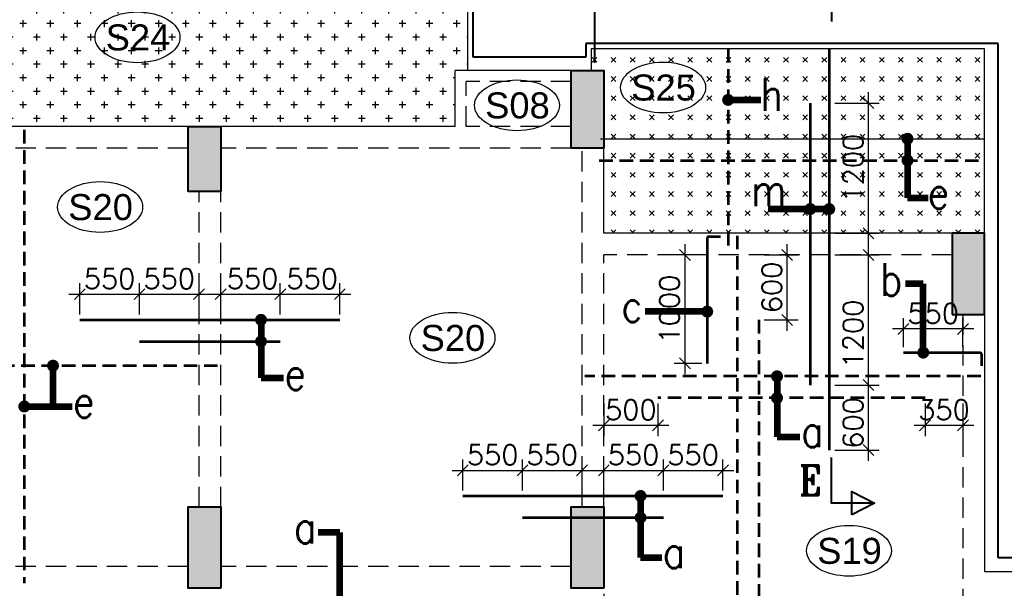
# Model space of a CAD drawing. Header units: millimetres. Extents: x 1255966 to 1543012, y 318612 to 465611.
# Drawn here: x 1261827 to 1270913, y 351983 to 357228 of the extents above; entities that cross this region are included whole.
import ezdxf

# ---------------------------------------------------------------- set-up
doc = ezdxf.new("R2010")
doc.units = ezdxf.units.MM
doc.header["$LTSCALE"] = 500
doc.header["$MEASUREMENT"] = 0
doc.header["$PDMODE"] = 34
for name, pattern in [('CONTINOUS', [0]), ('DASHED2', [0.375, 0.25, -0.125]), ('HIDDEN', [0.375, 0.25, -0.125]), ('PHANTOM2', [1.25, 0.625, -0.125, 0.125, -0.125, 0.125, -0.125]), ('Site$0$CENTER2', [1.125, 0.75, -0.125, 0.125, -0.125])]:
    doc.linetypes.add(name, pattern=pattern)
doc.layers.get('Defpoints').update_dxf_attribs({"lineweight": 0})
for name, color, linetype, lineweight in [('ARROW', 1, 'Continuous', 0), ('CALL', 1, 'Continuous', 18), ('CUT OUT', 1, 'Continuous', 13), ('HATCH', 1, 'Continuous', 5), ('ST-DIM', 1, 'PHANTOM2', 15), ('STC AROW', 211, 'Continuous', 9), ('STC REINF.BOTTOM', 7, 'Continuous', 35), ('TEXT 01', 3, 'Continuous', 15), ('TOWER AREA BEAM..', 3, 'Continuous', 20), ('TOWER COL HATCH', 253, 'Continuous', 20)]:
    doc.layers.add(name, color=color, linetype=linetype, lineweight=lineweight)
for name, color, linetype in [('GRID', 7, 'Continuous'), ('S-COLUMN-HATCH', 253, 'Continuous'), ('S-FRAMING PLAN', 4, 'Continuous'), ('S-T', 3, 'Continuous'), ('sec', 31, 'Continuous'), ('TEXT-20', 3, 'Continuous'), ('TOWER AREA COLUMN.', 6, 'Continuous')]:
    doc.layers.add(name, color=color, linetype=linetype)
doc.layers.add('PROJECTION', color=7, linetype='HIDDEN', true_color=0xff4000)
doc.styles.add('ABHI', font='arial.ttf')
doc.styles.add('ROMANCE', font='romans.shx')
doc.styles.add('RT', font='romant.shx', dxfattribs={"height": 8})
doc.styles.add('S-T', font='romans.shx')
doc.dimstyles.new('GRID DIM', dxfattribs={"dimtxt": 250, "dimasz": 100, "dimexe": 75, "dimexo": 0, "dimgap": 50, "dimtad": 1, "dimdec": 0, "dimzin": 0, "dimdsep": 46, "dimtxsty": 'ROMANCE', "dimblk": 'ARCHTICK', "dimcen": 0, "dimdle": 0.5, "dimclrd": 8, "dimclre": 8, "dimclrt": 3, "dimadec": 0, "dimazin": 0, "dimtfac": 1, "dimtdec": 0, "dimtmove": 0, "dimatfit": 3, "dimldrblk": 'DOT', "dimfxl": 200, "dimtolj": 1, "dimtzin": 0, "dimlwd": -1, "dimlwe": -1, "dimarcsym": 2})

# ---------------------------------------------------------------- blocks, each defined once
blk = doc.blocks.new('_Oblique')
at = {"color": 0, "linetype": 'ByBlock', "lineweight": -2}
blk.add_line((-0.5, -0.5), (0.5, 0.5), dxfattribs=at)
blk = doc.blocks.new('*D266')
at = {"layer": 'Defpoints', "color": 0, "linetype": 'ByBlock', "transparency": 16777216}
for p in [(1268647.7, 355058.1, 0), (1268909.5, 355058.1), (1268647.7, 354458.1, 0)]:
    blk.add_point(p, dxfattribs=at)
at = {"layer": 'ST-DIM', "color": 1, "linetype": 'CONTINOUS', "transparency": 16777216}
for p, q in [((1268909.5, 354358.1), (1268909.5, 355158.1)), ((1268697.7, 355058.1), (1269009.5, 355058.1)), ((1268697.7, 354458.1), (1269009.5, 354458.1))]:
    blk.add_line(p, q, dxfattribs=at)
at = {"layer": 'ST-DIM', "color": 1, "linetype": 'ByBlock', "transparency": 16777216, "xscale": 100, "yscale": 100, "zscale": 100}
for p, rotation in [((1268909.5, 355058.1), 90), ((1268909.5, 354458.1), 270)]:
    blk.add_blockref('_Oblique', p, dxfattribs=dict(at, rotation=rotation))
at = {"layer": 'ST-DIM', "color": 3, "linetype": 'ByBlock', "transparency": 16777216, "insert": (1268767, 354758.1), "char_height": 185, "attachment_point": 5, "rotation": 90, "style": 'ROMANCE'}
blk.add_mtext('\\A1;600', dxfattribs=at)
blk = doc.blocks.new('_Dot')
at = {"color": 0, "linetype": 'ByBlock', "lineweight": -2}
blk.add_line((-0.5, 0), (-1, 0), dxfattribs=at)
at = {"color": 0, "linetype": 'ByBlock', "const_width": 0.5}
blk.add_lwpolyline([(-0.25, 0, 1), (0.25, 0, 1)], format="xyb", close=True, dxfattribs=at)
blk = doc.blocks.new('_ArchTick')
at = {"color": 0, "linetype": 'ByBlock', "const_width": 0.15}
blk.add_lwpolyline([(-0.5, -0.5), (0.5, 0.5)], dxfattribs=at)
blk = doc.blocks.new('*D267')
at = {"layer": 'Defpoints', "color": 0, "linetype": 'ByBlock', "transparency": 16777216}
for p in [(1268171.6, 355058.1), (1267965.7, 354058.1), (1268171.6, 354058.1)]:
    blk.add_point(p, dxfattribs=at)
at = {"layer": 'ST-DIM', "color": 1, "linetype": 'CONTINOUS', "transparency": 16777216}
for p, q in [((1267965.7, 355158.1), (1267965.7, 353958.1)), ((1268121.6, 355058.1), (1267865.7, 355058.1)), ((1268121.6, 354058.1), (1267865.7, 354058.1))]:
    blk.add_line(p, q, dxfattribs=at)
at = {"layer": 'ST-DIM', "color": 1, "linetype": 'ByBlock', "transparency": 16777216, "xscale": 100, "yscale": 100, "zscale": 100}
for p, rotation in [((1267965.7, 355058.1), 90), ((1267965.7, 354058.1), 270)]:
    blk.add_blockref('_Oblique', p, dxfattribs=dict(at, rotation=rotation))
at = {"layer": 'ST-DIM', "color": 3, "linetype": 'ByBlock', "transparency": 16777216, "insert": (1267823.2, 354558.1), "char_height": 185, "attachment_point": 5, "rotation": 90, "style": 'ROMANCE'}
blk.add_mtext('\\A1;1000', dxfattribs=at)
blk = doc.blocks.new('*D268')
at = {"layer": 'Defpoints', "color": 0, "linetype": 'ByBlock', "transparency": 16777216}
for p in [(1270181.6, 353738.4), (1270531.6, 353738.4), (1270531.6, 353486.4)]:
    blk.add_point(p, dxfattribs=at)
at = {"layer": 'ST-DIM', "color": 1, "linetype": 'CONTINOUS', "transparency": 16777216}
for p, q in [((1270181.6, 353688.4), (1270181.6, 353386.4)), ((1270531.6, 353688.4), (1270531.6, 353386.4)), ((1270081.6, 353486.4), (1270631.6, 353486.4))]:
    blk.add_line(p, q, dxfattribs=at)
at = {"layer": 'ST-DIM', "color": 1, "linetype": 'ByBlock', "transparency": 16777216, "xscale": 100, "yscale": 100, "zscale": 100, "rotation": 180}
blk.add_blockref('_Oblique', (1270181.6, 353486.4), dxfattribs=at)
at = {"layer": 'ST-DIM', "color": 1, "linetype": 'ByBlock', "transparency": 16777216, "xscale": 100, "yscale": 100, "zscale": 100}
blk.add_blockref('_Oblique', (1270531.6, 353486.4), dxfattribs=at)
at = {"layer": 'ST-DIM', "color": 3, "linetype": 'ByBlock', "transparency": 16777216, "insert": (1270356.6, 353628.9), "char_height": 185, "attachment_point": 5, "style": 'ROMANCE'}
blk.add_mtext('\\A1;350', dxfattribs=at)
blk = doc.blocks.new('*D269')
at = {"layer": 'Defpoints', "color": 0, "linetype": 'ByBlock', "transparency": 16777216}
for p in [(1267216.6, 353738.4), (1267716.6, 353738.4), (1267716.6, 353486.4)]:
    blk.add_point(p, dxfattribs=at)
at = {"layer": 'ST-DIM', "color": 1, "linetype": 'CONTINOUS', "transparency": 16777216}
for p, q in [((1267216.6, 353688.4), (1267216.6, 353386.4)), ((1267716.6, 353688.4), (1267716.6, 353386.4)), ((1267116.6, 353486.4), (1267816.6, 353486.4))]:
    blk.add_line(p, q, dxfattribs=at)
at = {"layer": 'ST-DIM', "color": 1, "linetype": 'ByBlock', "transparency": 16777216, "xscale": 100, "yscale": 100, "zscale": 100, "rotation": 180}
blk.add_blockref('_Oblique', (1267216.6, 353486.4), dxfattribs=at)
at = {"layer": 'ST-DIM', "color": 1, "linetype": 'ByBlock', "transparency": 16777216, "xscale": 100, "yscale": 100, "zscale": 100}
blk.add_blockref('_Oblique', (1267716.6, 353486.4), dxfattribs=at)
at = {"layer": 'ST-DIM', "color": 3, "linetype": 'ByBlock', "transparency": 16777216, "insert": (1267466.6, 353628.9), "char_height": 185, "attachment_point": 5, "style": 'ROMANCE'}
blk.add_mtext('\\A1;500', dxfattribs=at)
blk = doc.blocks.new('*D275')
at = {"layer": 'Defpoints', "color": 0, "linetype": 'ByBlock', "transparency": 16777216}
for p in [(1267016.6, 353070.9), (1266466.6, 352834.6, 0), (1267016.6, 352834.6, 0)]:
    blk.add_point(p, dxfattribs=at)
at = {"layer": 'ST-DIM', "color": 1, "linetype": 'CONTINOUS', "transparency": 16777216}
for p, q in [((1266466.6, 352884.6), (1266466.6, 353170.9)), ((1267016.6, 352884.6), (1267016.6, 353170.9)), ((1266366.6, 353070.9), (1267116.6, 353070.9))]:
    blk.add_line(p, q, dxfattribs=at)
at = {"layer": 'ST-DIM', "color": 1, "linetype": 'ByBlock', "transparency": 16777216, "xscale": 100, "yscale": 100, "zscale": 100, "rotation": 180}
blk.add_blockref('_Oblique', (1266466.6, 353070.9), dxfattribs=at)
at = {"layer": 'ST-DIM', "color": 1, "linetype": 'ByBlock', "transparency": 16777216, "xscale": 100, "yscale": 100, "zscale": 100}
blk.add_blockref('_Oblique', (1267016.6, 353070.9), dxfattribs=at)
at = {"layer": 'ST-DIM', "color": 3, "linetype": 'ByBlock', "transparency": 16777216, "insert": (1266741.6, 353213.4), "char_height": 185, "attachment_point": 5, "style": 'ROMANCE'}
blk.add_mtext('\\A1;550', dxfattribs=at)
blk = doc.blocks.new('*D276')
at = {"layer": 'Defpoints', "color": 0, "linetype": 'ByBlock', "transparency": 16777216}
for p in [(1267766.6, 353070.9), (1267216.6, 352834.6, 0), (1267766.6, 352834.6, 0)]:
    blk.add_point(p, dxfattribs=at)
at = {"layer": 'ST-DIM', "color": 1, "linetype": 'CONTINOUS', "transparency": 16777216}
for p, q in [((1267216.6, 352884.6), (1267216.6, 353170.9)), ((1267766.6, 352884.6), (1267766.6, 353170.9)), ((1267116.6, 353070.9), (1267866.6, 353070.9))]:
    blk.add_line(p, q, dxfattribs=at)
at = {"layer": 'ST-DIM', "color": 1, "linetype": 'ByBlock', "transparency": 16777216, "xscale": 100, "yscale": 100, "zscale": 100, "rotation": 180}
blk.add_blockref('_Oblique', (1267216.6, 353070.9), dxfattribs=at)
at = {"layer": 'ST-DIM', "color": 1, "linetype": 'ByBlock', "transparency": 16777216, "xscale": 100, "yscale": 100, "zscale": 100}
blk.add_blockref('_Oblique', (1267766.6, 353070.9), dxfattribs=at)
at = {"layer": 'ST-DIM', "color": 3, "linetype": 'ByBlock', "transparency": 16777216, "insert": (1267491.6, 353213.4), "char_height": 185, "attachment_point": 5, "style": 'ROMANCE'}
blk.add_mtext('\\A1;550', dxfattribs=at)
blk = doc.blocks.new('*D277')
at = {"layer": 'Defpoints', "color": 0, "linetype": 'ByBlock', "transparency": 16777216}
for p in [(1268316.6, 353070.9), (1267766.6, 352834.6, 0), (1268316.6, 352834.6, 0)]:
    blk.add_point(p, dxfattribs=at)
at = {"layer": 'ST-DIM', "color": 1, "linetype": 'CONTINOUS', "transparency": 16777216}
for p, q in [((1267766.6, 352884.6), (1267766.6, 353170.9)), ((1268316.6, 352884.6), (1268316.6, 353170.9)), ((1267666.6, 353070.9), (1268416.6, 353070.9))]:
    blk.add_line(p, q, dxfattribs=at)
at = {"layer": 'ST-DIM', "color": 1, "linetype": 'ByBlock', "transparency": 16777216, "xscale": 100, "yscale": 100, "zscale": 100, "rotation": 180}
blk.add_blockref('_Oblique', (1267766.6, 353070.9), dxfattribs=at)
at = {"layer": 'ST-DIM', "color": 1, "linetype": 'ByBlock', "transparency": 16777216, "xscale": 100, "yscale": 100, "zscale": 100}
blk.add_blockref('_Oblique', (1268316.6, 353070.9), dxfattribs=at)
at = {"layer": 'ST-DIM', "color": 3, "linetype": 'ByBlock', "transparency": 16777216, "insert": (1268041.6, 353213.4), "char_height": 185, "attachment_point": 5, "style": 'ROMANCE'}
blk.add_mtext('\\A1;550', dxfattribs=at)
blk = doc.blocks.new('*D278')
at = {"layer": 'Defpoints', "color": 0, "linetype": 'ByBlock', "transparency": 16777216}
for p in [(1269981.6, 354374.9), (1269981.6, 354157, 0), (1270531.6, 354157, 0)]:
    blk.add_point(p, dxfattribs=at)
at = {"layer": 'ST-DIM', "color": 1, "linetype": 'CONTINOUS', "transparency": 16777216}
for p, q in [((1269981.6, 354207), (1269981.6, 354474.9)), ((1270531.6, 354207), (1270531.6, 354474.9)), ((1270631.6, 354374.9), (1269881.6, 354374.9))]:
    blk.add_line(p, q, dxfattribs=at)
at = {"layer": 'ST-DIM', "color": 1, "linetype": 'ByBlock', "transparency": 16777216, "xscale": 100, "yscale": 100, "zscale": 100, "rotation": 180}
blk.add_blockref('_Oblique', (1269981.6, 354374.9), dxfattribs=at)
at = {"layer": 'ST-DIM', "color": 1, "linetype": 'ByBlock', "transparency": 16777216, "xscale": 100, "yscale": 100, "zscale": 100}
blk.add_blockref('_Oblique', (1270531.6, 354374.9), dxfattribs=at)
at = {"layer": 'ST-DIM', "color": 3, "linetype": 'ByBlock', "transparency": 16777216, "insert": (1270256.6, 354517.4), "char_height": 185, "attachment_point": 5, "style": 'ROMANCE'}
blk.add_mtext('\\A1;550', dxfattribs=at)
blk = doc.blocks.new('*D222')
at = {"layer": 'Defpoints', "color": 0, "linetype": 'ByBlock', "transparency": 16777216}
for p in [(1266466.6, 353070.9), (1265916.6, 352834.6, 0), (1266466.6, 352834.6, 0)]:
    blk.add_point(p, dxfattribs=at)
at = {"layer": 'ST-DIM', "color": 1, "linetype": 'CONTINOUS', "transparency": 16777216}
for p, q in [((1265916.6, 352884.6), (1265916.6, 353170.9)), ((1266466.6, 352884.6), (1266466.6, 353170.9)), ((1265816.6, 353070.9), (1266566.6, 353070.9))]:
    blk.add_line(p, q, dxfattribs=at)
at = {"layer": 'ST-DIM', "color": 1, "linetype": 'ByBlock', "transparency": 16777216, "xscale": 100, "yscale": 100, "zscale": 100, "rotation": 180}
blk.add_blockref('_Oblique', (1265916.6, 353070.9), dxfattribs=at)
at = {"layer": 'ST-DIM', "color": 1, "linetype": 'ByBlock', "transparency": 16777216, "xscale": 100, "yscale": 100, "zscale": 100}
blk.add_blockref('_Oblique', (1266466.6, 353070.9), dxfattribs=at)
at = {"layer": 'ST-DIM', "color": 3, "linetype": 'ByBlock', "transparency": 16777216, "insert": (1266191.6, 353213.4), "char_height": 185, "attachment_point": 5, "style": 'ROMANCE'}
blk.add_mtext('\\A1;550', dxfattribs=at)
blk = doc.blocks.new('*D235')
at = {"layer": 'Defpoints', "color": 0, "linetype": 'ByBlock', "transparency": 16777216}
for p in [(1267216.6, 351983.1), (1265306.5, 349387.5), (1267216.6, 349081.2)]:
    blk.add_point(p, dxfattribs=at)
at = {"layer": 'ST-DIM', "color": 1, "linetype": 'CONTINOUS', "transparency": 16777216}
for p, q in [((1267216.6, 351933.1), (1267216.6, 348981.2)), ((1265306.5, 349337.5), (1265306.5, 348981.2)), ((1265431.5, 349081.2), (1267091.6, 349081.2))]:
    blk.add_line(p, q, dxfattribs=at)
at = {"layer": 'ST-DIM', "color": 1, "linetype": 'ByBlock', "transparency": 16777216}
for points in [[(1265431.5, 349102.1), (1265431.5, 349060.4), (1265306.5, 349081.2)], [(1267091.6, 349102.1), (1267091.6, 349060.4), (1267216.6, 349081.2)]]:
    blk.add_solid(points, dxfattribs=at)
blk = doc.blocks.new('*D250')
at = {"layer": 'Defpoints', "color": 0, "linetype": 'ByBlock', "transparency": 16777216}
for p in [(1263481.6, 354696.2), (1262931.6, 354459.8), (1263481.6, 354459.8)]:
    blk.add_point(p, dxfattribs=at)
at = {"layer": 'ST-DIM', "color": 1, "linetype": 'CONTINOUS', "transparency": 16777216}
for p, q in [((1262931.6, 354509.8), (1262931.6, 354796.2)), ((1263481.6, 354509.8), (1263481.6, 354796.2)), ((1262831.6, 354696.2), (1263581.6, 354696.2))]:
    blk.add_line(p, q, dxfattribs=at)
at = {"layer": 'ST-DIM', "color": 1, "linetype": 'ByBlock', "transparency": 16777216, "xscale": 100, "yscale": 100, "zscale": 100, "rotation": 180}
blk.add_blockref('_Oblique', (1262931.6, 354696.2), dxfattribs=at)
at = {"layer": 'ST-DIM', "color": 1, "linetype": 'ByBlock', "transparency": 16777216, "xscale": 100, "yscale": 100, "zscale": 100}
blk.add_blockref('_Oblique', (1263481.6, 354696.2), dxfattribs=at)
at = {"layer": 'ST-DIM', "color": 3, "linetype": 'ByBlock', "transparency": 16777216, "insert": (1263206.6, 354838.7), "char_height": 185, "attachment_point": 5, "style": 'ROMANCE'}
blk.add_mtext('\\A1;550', dxfattribs=at)
blk = doc.blocks.new('*D251')
at = {"layer": 'Defpoints', "color": 0, "linetype": 'ByBlock', "transparency": 16777216}
for p in [(1262931.6, 354696.2), (1262381.6, 354459.8), (1262931.6, 354459.8)]:
    blk.add_point(p, dxfattribs=at)
at = {"layer": 'ST-DIM', "color": 1, "linetype": 'CONTINOUS', "transparency": 16777216}
for p, q in [((1262381.6, 354509.8), (1262381.6, 354796.2)), ((1262931.6, 354509.8), (1262931.6, 354796.2)), ((1262281.6, 354696.2), (1263031.6, 354696.2))]:
    blk.add_line(p, q, dxfattribs=at)
at = {"layer": 'ST-DIM', "color": 1, "linetype": 'ByBlock', "transparency": 16777216, "xscale": 100, "yscale": 100, "zscale": 100, "rotation": 180}
blk.add_blockref('_Oblique', (1262381.6, 354696.2), dxfattribs=at)
at = {"layer": 'ST-DIM', "color": 1, "linetype": 'ByBlock', "transparency": 16777216, "xscale": 100, "yscale": 100, "zscale": 100}
blk.add_blockref('_Oblique', (1262931.6, 354696.2), dxfattribs=at)
at = {"layer": 'ST-DIM', "color": 3, "linetype": 'ByBlock', "transparency": 16777216, "insert": (1262656.6, 354838.7), "char_height": 185, "attachment_point": 5, "style": 'ROMANCE'}
blk.add_mtext('\\A1;550', dxfattribs=at)
blk = doc.blocks.new('*D252')
at = {"layer": 'Defpoints', "color": 0, "linetype": 'ByBlock', "transparency": 16777216}
for p in [(1264231.6, 354696.2), (1263681.6, 354459.8), (1264231.6, 354459.8, 0)]:
    blk.add_point(p, dxfattribs=at)
at = {"layer": 'ST-DIM', "color": 1, "linetype": 'CONTINOUS', "transparency": 16777216}
for p, q in [((1263681.6, 354509.8), (1263681.6, 354796.2)), ((1264231.6, 354509.8), (1264231.6, 354796.2)), ((1263581.6, 354696.2), (1264331.6, 354696.2))]:
    blk.add_line(p, q, dxfattribs=at)
at = {"layer": 'ST-DIM', "color": 1, "linetype": 'ByBlock', "transparency": 16777216, "xscale": 100, "yscale": 100, "zscale": 100, "rotation": 180}
blk.add_blockref('_Oblique', (1263681.6, 354696.2), dxfattribs=at)
at = {"layer": 'ST-DIM', "color": 1, "linetype": 'ByBlock', "transparency": 16777216, "xscale": 100, "yscale": 100, "zscale": 100}
blk.add_blockref('_Oblique', (1264231.6, 354696.2), dxfattribs=at)
at = {"layer": 'ST-DIM', "color": 3, "linetype": 'ByBlock', "transparency": 16777216, "insert": (1263976, 354838.7), "char_height": 185, "attachment_point": 5, "style": 'ROMANCE'}
blk.add_mtext('\\A1;550', dxfattribs=at)
blk = doc.blocks.new('*D253')
at = {"layer": 'Defpoints', "color": 0, "linetype": 'ByBlock', "transparency": 16777216}
for p in [(1264781.6, 354696.2), (1264231.6, 354459.8), (1264781.6, 354459.8, 0)]:
    blk.add_point(p, dxfattribs=at)
at = {"layer": 'ST-DIM', "color": 1, "linetype": 'CONTINOUS', "transparency": 16777216}
for p, q in [((1264231.6, 354509.8), (1264231.6, 354796.2)), ((1264781.6, 354509.8), (1264781.6, 354796.2)), ((1264131.6, 354696.2), (1264881.6, 354696.2))]:
    blk.add_line(p, q, dxfattribs=at)
at = {"layer": 'ST-DIM', "color": 1, "linetype": 'ByBlock', "transparency": 16777216, "xscale": 100, "yscale": 100, "zscale": 100, "rotation": 180}
blk.add_blockref('_Oblique', (1264231.6, 354696.2), dxfattribs=at)
at = {"layer": 'ST-DIM', "color": 1, "linetype": 'ByBlock', "transparency": 16777216, "xscale": 100, "yscale": 100, "zscale": 100}
blk.add_blockref('_Oblique', (1264781.6, 354696.2), dxfattribs=at)
at = {"layer": 'ST-DIM', "color": 3, "linetype": 'ByBlock', "transparency": 16777216, "insert": (1264526, 354838.7), "char_height": 185, "attachment_point": 5, "style": 'ROMANCE'}
blk.add_mtext('\\A1;550', dxfattribs=at)
blk = doc.blocks.new('A$Ca8bcdc7a')
at = {"layer": 'HATCH', "ltscale": 10}
h = blk.add_hatch(dxfattribs=at)
h.set_pattern_fill('CROSS', color=1, scale=500, angle=90)
h.set_pattern_definition([(90, (-1381890.62, -304839.69), (-125, 125), [62.5, -187.5]), (180, (-1381859.37, -304808.44), (-125, -125), [62.5, -187.5])])
h.paths.add_polyline_path([(-11230, -1284.7), (-10930, -1284.7), (-8765, -1284.7), (-8765, -769.7), (-8650, -769.7), (-8650, -389.4), (-8650, 715.3), (-14495, 715.3), (-14495, -769.7), (-14380, -769.7), (-14380, -1284.7)])
h = blk.add_hatch(dxfattribs=at)
h.set_pattern_fill('CROSS', color=1, scale=500, angle=45)
h.set_pattern_definition([(45, (-1381890.62, -304839.69), (0, 176.776695), [62.5, -187.5]), (135, (-1381846.42, -304839.69), (-176.776695, 1e-14), [62.5, -187.5])])
h.paths.add_polyline_path([(-7395, -2269.7), (-3880, -2269.7), (-3880, -569.7), (-7510, -569.7), (-7510, -769.7), (-7395, -769.7)])
at = {"layer": 'S-FRAMING PLAN', "color": 3, "linetype": 'ByBlock', "lineweight": 20, "ltscale": 10}
for p, q in [((-8650, -769.7), (-8650, -389.4)), ((-8765, -1284.7), (-8765, -769.7)), ((-7695, -769.7), (-8765, -769.7)), ((-11230, -1284.7), (-14380, -1284.7)), ((-8765, -1284.7), (-10930, -1284.7)), ((-7395, -2269.7), (-7395, -1484.7)), ((-4180, -2269.7), (-7395, -2269.7)), ((-3880, -3019.7), (-3880, -5389.8)), ((-3880, -5389.8), (-1795, -5389.8))]:
    blk.add_line(p, q, dxfattribs=at)
for points in [[(-8650, -416.6), (-8650, 715.3), (-14495, 715.3), (-14495, -769.7)], [(-3880, -2269.7), (-3880, -569.7), (-7510, -569.7), (-7510, -769.7)]]:
    blk.add_lwpolyline(points, dxfattribs=at)
at = {"layer": 'TOWER AREA BEAM..', "color": 3, "linetype": 'HIDDEN', "ltscale": 1.5}
for p, q in [((-8665, -1284.7), (-8665, -869.7)), ((-7695, -869.7), (-8665, -869.7)), ((-7695, -1284.7), (-8665, -1284.7)), ((-11230, -1484.7), (-14380, -1484.7)), ((-7695, -1484.7), (-10930, -1484.7)), ((-7595, -4794.7), (-7595, -1484.7)), ((-11130, -4794.7), (-11130, -1884.7)), ((-10930, -4794.7), (-10930, -1884.7)), ((-7395, -4794.7), (-7395, -2469.7)), ((-4180, -2469.7), (-7395, -2469.7)), ((-4080, -3019.7), (-4080, -8164.7)), ((-11230, -5344.7), (-14380, -5344.7)), ((-7695, -5344.7), (-10930, -5344.7))]:
    blk.add_line(p, q, dxfattribs=at)
blk = doc.blocks.new('3tgra')
at = {"layer": 'TOWER COL HATCH'}
h = blk.add_hatch(color=253, dxfattribs=at)
h.dxf.hatch_style = 1
h.paths.add_polyline_path([(1374495.6, 84656.9), (1374195.6, 84656.9), (1374195.6, 85371.9), (1374495.6, 85371.9)])
h = blk.add_hatch(color=253, dxfattribs=at)
h.dxf.hatch_style = 1
h.paths.add_polyline_path([(1370960.6, 84256.9), (1370660.6, 84256.9), (1370660.6, 84856.9), (1370960.6, 84856.9)])
h = blk.add_hatch(color=253, dxfattribs=at)
h.dxf.hatch_style = 1
h.paths.add_polyline_path([(1377710.6, 83121.9), (1378010.6, 83121.9), (1378010.6, 83871.9), (1377710.6, 83871.9)])
h = blk.add_hatch(color=253, dxfattribs=at)
h.dxf.hatch_style = 1
h.paths.add_polyline_path([(1370960.6, 80596.9), (1370660.6, 80596.9), (1370660.6, 81346.9), (1370960.6, 81346.9)])
h = blk.add_hatch(color=253, dxfattribs=at)
h.dxf.hatch_style = 1
h.paths.add_polyline_path([(1374495.6, 80596.9), (1374195.6, 80596.9), (1374195.6, 81346.9), (1374495.6, 81346.9)])
at = {"layer": 'TOWER AREA COLUMN.', "color": 4}
for points in [[(1374495.6, 84656.9), (1374195.6, 84656.9), (1374195.6, 85371.9), (1374495.6, 85371.9)], [(1370960.6, 84256.9), (1370660.6, 84256.9), (1370660.6, 84856.9), (1370960.6, 84856.9)], [(1377710.6, 83121.9), (1378010.6, 83121.9), (1378010.6, 83871.9), (1377710.6, 83871.9)], [(1370960.6, 80596.9), (1370660.6, 80596.9), (1370660.6, 81346.9), (1370960.6, 81346.9)], [(1374495.6, 80596.9), (1374195.6, 80596.9), (1374195.6, 81346.9), (1374495.6, 81346.9)]]:
    blk.add_lwpolyline(points, close=True, dxfattribs=at)
blk = doc.blocks.new('*D715')
at = {"layer": 'Defpoints', "color": 0, "linetype": 'ByBlock', "transparency": 16777216}
for p in [(1269297.7, 353858.1), (1269659.5, 353858.1), (1269297.7, 353258.1)]:
    blk.add_point(p, dxfattribs=at)
at = {"layer": 'ST-DIM', "color": 1, "linetype": 'CONTINOUS', "transparency": 16777216}
for p, q in [((1269659.5, 353158.1), (1269659.5, 353958.1)), ((1269347.7, 353858.1), (1269759.5, 353858.1)), ((1269347.7, 353258.1), (1269759.5, 353258.1))]:
    blk.add_line(p, q, dxfattribs=at)
at = {"layer": 'ST-DIM', "color": 1, "linetype": 'ByBlock', "transparency": 16777216, "xscale": 100, "yscale": 100, "zscale": 100}
for p, rotation in [((1269659.5, 353858.1), 90), ((1269659.5, 353258.1), 270)]:
    blk.add_blockref('_Oblique', p, dxfattribs=dict(at, rotation=rotation))
at = {"layer": 'ST-DIM', "color": 3, "linetype": 'ByBlock', "transparency": 16777216, "insert": (1269517, 353508.1), "char_height": 185, "attachment_point": 5, "rotation": 90, "style": 'ROMANCE'}
blk.add_mtext('\\A1;600', dxfattribs=at)
blk = doc.blocks.new('*D716')
at = {"layer": 'Defpoints', "color": 0, "linetype": 'ByBlock', "transparency": 16777216}
for p in [(1269297.7, 355058.1), (1269659.5, 355058.1), (1269297.7, 353858.1)]:
    blk.add_point(p, dxfattribs=at)
at = {"layer": 'ST-DIM', "color": 1, "linetype": 'CONTINOUS', "transparency": 16777216}
for p, q in [((1269659.5, 353758.1), (1269659.5, 355158.1)), ((1269347.7, 355058.1), (1269759.5, 355058.1)), ((1269347.7, 353858.1), (1269759.5, 353858.1))]:
    blk.add_line(p, q, dxfattribs=at)
at = {"layer": 'ST-DIM', "color": 1, "linetype": 'ByBlock', "transparency": 16777216, "xscale": 100, "yscale": 100, "zscale": 100}
for p, rotation in [((1269659.5, 355058.1), 90), ((1269659.5, 353858.1), 270)]:
    blk.add_blockref('_Oblique', p, dxfattribs=dict(at, rotation=rotation))
at = {"layer": 'ST-DIM', "color": 3, "linetype": 'ByBlock', "transparency": 16777216, "insert": (1269517, 354328.7), "char_height": 185, "attachment_point": 5, "rotation": 90, "style": 'ROMANCE'}
blk.add_mtext('\\A1;1200', dxfattribs=at)
blk = doc.blocks.new('*D717')
at = {"layer": 'Defpoints', "color": 0, "linetype": 'ByBlock', "transparency": 16777216}
for p in [(1269297.7, 356458.1), (1269659.5, 356458.1), (1269297.7, 355258.1)]:
    blk.add_point(p, dxfattribs=at)
at = {"layer": 'ST-DIM', "color": 1, "linetype": 'CONTINOUS', "transparency": 16777216}
for p, q in [((1269659.5, 355158.1), (1269659.5, 356558.1)), ((1269347.7, 356458.1), (1269759.5, 356458.1)), ((1269347.7, 355258.1), (1269759.5, 355258.1))]:
    blk.add_line(p, q, dxfattribs=at)
at = {"layer": 'ST-DIM', "color": 1, "linetype": 'ByBlock', "transparency": 16777216, "xscale": 100, "yscale": 100, "zscale": 100}
for p, rotation in [((1269659.5, 356458.1), 90), ((1269659.5, 355258.1), 270)]:
    blk.add_blockref('_Oblique', p, dxfattribs=dict(at, rotation=rotation))
at = {"layer": 'ST-DIM', "color": 3, "linetype": 'ByBlock', "transparency": 16777216, "insert": (1269517, 355858.1), "char_height": 185, "attachment_point": 5, "rotation": 90, "style": 'ROMANCE'}
blk.add_mtext('\\A1;1200', dxfattribs=at)

msp = doc.modelspace()

# ---------------------------------------------------------------- linework, layer by layer
at = {"layer": 'CALL', "color": 200, "linetype": 'Continuous', "ltscale": 10}
for centre in [(1262913.8, 357065), (1267763.9, 356602.9), (1266415.7, 356438.1), (1262568.7, 355499.8), (1265820.2, 354292.9), (1269480.1, 352329.2, 1.8)]:
    msp.add_ellipse(centre, major_axis=(392.2, 0), ratio=0.597584, dxfattribs=at)
at = {"layer": 'GRID', "color": 16, "linetype": 'Site$0$CENTER2', "ltscale": 3}
msp.add_lwpolyline([(1267131.6, 369767.3), (1267131.6, 356758.1)], dxfattribs=at)
at = {"layer": 'PROJECTION', "ltscale": 750}
msp.add_lwpolyline([(1272816.6, 352262.9), (1270856.6, 352262.9), (1270856.6, 357008.1), (1267051.6, 357008.1), (1267051.6, 356883.1), (1266011.6, 356883.1), (1266011.6, 358293.1), (1260066.6, 358293.1), (1260066.6, 356883.1), (1258236.6, 356883.1), (1258236.6, 347593.1), (1260031.5, 347593.1), (1260031.5, 348108.1), (1263056.6, 348108.1), (1263056.6, 344227.9), (1260031.5, 344227.9), (1260031.5, 344742.9), (1258236.6, 344742.9), (1258236.6, 335452.9)], dxfattribs=at)
at = {"layer": 'sec', "color": 4}
for points in [[(1269716.2, 357632.2), (1269317.3, 357632.2), (1269317.3, 357212.2)], [(1269716.2, 352768.2), (1269317.3, 352768.2), (1269317.3, 353188.2)], [(1269507.5, 352661.1), (1269507.5, 352875.4), (1269716.2, 352768.2), (1269507.5, 352661.1)]]:
    msp.add_lwpolyline(points, dxfattribs=at)
at = {"layer": 'STC AROW', "color": 4, "ltscale": 10}
msp.add_line((1267186.8, 356129.5), (1270731.6, 356129.5), dxfattribs=at)
at = {"layer": 'STC REINF.BOTTOM', "color": 4, "linetype": 'DASHED2'}
for p, q in [((1268364, 356958.1), (1268364, 355096.4)), ((1261869.1, 356211.5), (1261869.1, 352031)), ((1267175.5, 355929.5), (1270731.6, 355929.5)), ((1268447.7, 355234.9), (1268447.7, 348651.1, 0)), ((1268647.7, 354458.1, 0), (1268647.7, 349763.1, 0)), ((1263653.3, 354036.4, 0), (1260097.2, 354036.4)), ((1270696.1, 353938.4, 0), (1267042.7, 353938.4, 0)), ((1270181.6, 353738.4, 0), (1267716.6, 353738.4, 0))]:
    msp.add_line(p, q, dxfattribs=at)
at = {"layer": 'STC REINF.BOTTOM', "color": 4, "linetype": 'Continuous'}
for p, q in [((1269297.7, 356958.1), (1269297.7, 353258.1)), ((1269122.7, 356458.1, -0.6), (1269122.7, 353858.1, 0)), ((1268171.6, 355213.8), (1268171.6, 354058.1)), ((1268186.6, 355228.8), (1268294.3, 355228.8)), ((1262381.6, 354459.8, 0), (1264781.6, 354459.8, 0)), ((1262931.6, 354259.8, 0), (1264231.6, 354259.8, 0)), ((1269981.6, 354157, 0), (1270689, 354157, 0)), ((1270704, 354142, 0), (1270704, 354034.4, 0)), ((1265916.6, 352834.6, 0), (1268316.6, 352834.6, 0)), ((1266466.6, 352634.6, 0), (1267766.6, 352634.6, 0))]:
    msp.add_line(p, q, dxfattribs=at)
for centre, start, end in [((1268186.6, 355213.8, 0), 90, 180), ((1270689, 354142, 0), 0, 90)]:
    msp.add_arc(centre, 15, start, end, dxfattribs=at)

# ---------------------------------------------------------------- block references
at = {"layer": 'CUT OUT', "color": 4}
msp.add_blockref('3tgra', (-107279, 271386.2), dxfattribs=at)
at = {"layer": 'S-COLUMN-HATCH', "color": 4, "ltscale": 10}
msp.add_blockref('A$Ca8bcdc7a', (1274611.6, 357527.7), dxfattribs=at)

# ---------------------------------------------------------------- texts
at = {"layer": 'S-T', "color": 2, "linetype": 'Continuous', "ltscale": 10, "style": 'S-T', "width": 0.85}
for s, p in [('h', (1268663.6, 356388.4)), ('m', (1268577, 355507.7)), ('e', (1270206.2, 355483.6)), ('b', (1269766.1, 354680.9)), ('c', (1267379.7, 354438.1)), ('e', (1264270.9, 353811.8)), ('e', (1262319.3, 353555.9)), ('a', (1269038.5, 353284.4)), ('a', (1264357.4, 352397.8)), ('a', (1267760.2, 352168.6))]:
    msp.add_text(s, height=300, dxfattribs=at).set_placement(p)
at = {"layer": 'TEXT 01', "color": 2, "linetype": 'Continuous', "style": 'ABHI'}
for s, p in [('S24', (1262620, 356944.4, 0)), ('S25', (1267470.1, 356482.3, 0)), ('S08', (1266121.9, 356317.5, 0)), ('S20', (1262274.9, 355379.2, 0)), ('S20', (1265526.5, 354172.3, 0)), ('S19', (1269186.3, 352208.6, 1.7))]:
    msp.add_text(s, height=240, dxfattribs=at).set_placement(p)
at = {"layer": 'TEXT-20', "color": 4, "lineweight": 20, "ltscale": 0.2, "style": 'RT', "width": 0.85}
msp.add_text('E', height=272.2, dxfattribs=at).set_placement((1269019, 352842.6))

# ---------------------------------------------------------------- dimensions: what is measured, and where the dimension line sits
at = {"layer": 'ST-DIM', "linetype": 'ByBlock'}
for base, p1, p2, angle, picture, middle in [((1269659.5, 356458.1), (1269297.7, 355258.1), (1269297.7, 356458.1), 90, '*D717', (1269517, 355858.1)), ((1267965.7, 354058.1), (1268171.6, 355058.1), (1268171.6, 354058.1), 270, '*D267', (1267823.2, 354558.1))]:
    dim = msp.add_linear_dim(base=base, p1=p1, p2=p2, angle=angle, dimstyle='GRID DIM', override={"dimtxt": 185, "dimexe": 100, "dimexo": 50, "dimblk1": 'Oblique', "dimblk2": 'Oblique', "dimsah": 1, "dimdle": 100, "dimclrd": 1, "dimclre": 1}, dxfattribs=at)
    dim.commit()
    dim.dimension.update_dxf_attribs({"geometry": picture, "text_midpoint": middle})
for base, p1, p2, angle, picture, middle in [((1268909.5, 355058.1, 0), (1268647.7, 354458.1, 0), (1268647.7, 355058.1), 90, '*D266', (1268909.5, 354758.1, 0)), ((1269659.5, 355058.1), (1269297.7, 353858.1), (1269297.7, 355058.1), 90, '*D716', (1269659.5, 354328.7)), ((1269981.6, 354374.9, 0), (1270531.6, 354157), (1269981.6, 354157), 180, '*D278', (1270256.6, 354374.9, 0)), ((1269659.5, 353858.1), (1269297.7, 353258.1), (1269297.7, 353858.1), 90, '*D715', (1269659.5, 353508.1))]:
    dim = msp.add_linear_dim(base=base, p1=p1, p2=p2, angle=angle, dimstyle='GRID DIM', override={"dimtxt": 185, "dimexe": 100, "dimexo": 50, "dimblk1": 'Oblique', "dimblk2": 'Oblique', "dimsah": 1, "dimdle": 100, "dimclrd": 1, "dimclre": 1}, dxfattribs=at)
    dim.commit()
    dim.dimension.update_dxf_attribs({"geometry": picture, "text_midpoint": middle, "dimtype": 160})
for base, p1, p2, picture, middle in [((1262931.6, 354696.2, 0), (1262381.6, 354459.8, 0), (1262931.6, 354459.8, 0), '*D251', (1262656.6, 354696.2, 0)), ((1263481.6, 354696.2, 0), (1262931.6, 354459.8, 0), (1263481.6, 354459.8, 0), '*D250', (1263206.6, 354696.2, 0)), ((1264231.6, 354696.2), (1263681.6, 354459.8), (1264231.6, 354459.8, 0), '*D252', (1263976, 354696.2)), ((1264781.6, 354696.2, 0), (1264231.6, 354459.8, 0), (1264781.6, 354459.8, 0), '*D253', (1264526, 354696.2, 0)), ((1267716.6, 353486.4, 0), (1267216.6, 353738.4, 0), (1267716.6, 353738.4, 0), '*D269', (1267466.6, 353486.4, 0)), ((1270531.6, 353486.4), (1270181.6, 353738.4), (1270531.6, 353738.4), '*D268', (1270356.6, 353486.4)), ((1266466.6, 353070.9, 0), (1265916.6, 352834.6, 0), (1266466.6, 352834.6, 0), '*D222', (1266191.6, 353070.9, 0)), ((1267016.6, 353070.9), (1266466.6, 352834.6, 0), (1267016.6, 352834.6, 0), '*D275', (1266741.6, 353070.9)), ((1267766.6, 353070.9, 0), (1267216.6, 352834.6), (1267766.6, 352834.6, 0), '*D276', (1267491.6, 353070.9, 0)), ((1268316.6, 353070.9, 0), (1267766.6, 352834.6, 0), (1268316.6, 352834.6, 0), '*D277', (1268041.6, 353070.9, 0))]:
    dim = msp.add_linear_dim(base=base, p1=p1, p2=p2, dimstyle='GRID DIM', override={"dimtxt": 185, "dimexe": 100, "dimexo": 50, "dimblk1": 'Oblique', "dimblk2": 'Oblique', "dimsah": 1, "dimdle": 100, "dimclrd": 1, "dimclre": 1}, dxfattribs=at)
    dim.commit()
    dim.dimension.update_dxf_attribs({"geometry": picture, "text_midpoint": middle, "dimtype": 160})
dim = msp.add_linear_dim(base=(1267216.6, 349081.2), p1=(1265306.5, 349387.5), p2=(1267216.6, 351983.1), text=' ', dimstyle='GRID DIM', override={"dimtxt": 185, "dimasz": 125, "dimexe": 100, "dimexo": 50, "dimsah": 1, "dimdle": 100, "dimclrd": 1, "dimclre": 1}, dxfattribs=at)
dim.commit()
dim.dimension.update_dxf_attribs({"geometry": '*D235', "text_midpoint": (1266261.6, 349081.2)})

# ---------------------------------------------------------------- leaders
at = {"layer": 'ARROW', "linetype": 'ByBlock'}
for points in [[(1268364, 356488.2), (1268667.1, 356488.2)], [(1270019.9, 356129.5), (1270019.9, 355583.4), (1270209.7, 355583.4)], [(1270019.9, 355929.5), (1270019.9, 355583.4), (1270209.7, 355583.4)], [(1269122.7, 355481.4, -0.5), (1268732.5, 355481.4, -0.5)], [(1269297.7, 355481.4, 0.1), (1268732.5, 355481.4, 0.1)], [(1270165.3, 354157, 0), (1270165.3, 354790.4, 0), (1270000.9, 354790.4, 0)], [(1268171.6, 354535.8), (1267599.3, 354535.8)], [(1264053.7, 354459.8, 0), (1264053.7, 353923.1, 0), (1264261.8, 353923.1, 0)], [(1264053.7, 354259.8, 0), (1264053.7, 353923.1, 0), (1264261.8, 353923.1, 0)], [(1262133.9, 354036.4, 0), (1262133.9, 353660.1, 0), (1262311.3, 353660.1, 0)], [(1268815.7, 353938.4, 0), (1268815.7, 353381.3, 0), (1269026.6, 353381.3, 0)], [(1268815.7, 353738.4, 0), (1268815.7, 353381.3, 0), (1269026.6, 353381.3, 0)], [(1261869.1, 353660.1, 0), (1262311.3, 353660.1, 0)], [(1267556.3, 352834.6, 0), (1267556.3, 352268.3, 0), (1267753.6, 352268.3, 0)], [(1267556.3, 352634.6, 0), (1267556.3, 352268.3, 0), (1267753.6, 352268.3, 0)], [(1264779.8, 351353, 0), (1264779.8, 352497.6, 0), (1264582.6, 352497.6, 0)], [(1264779.8, 351153, 0), (1264779.8, 352497.6, 0), (1264582.6, 352497.6, 0)]]:
    msp.add_leader(points, dimstyle='GRID DIM', override={"dimasz": 110, "dimtad": 0, "dimclrd": 1, "dimlwd": 65534}, dxfattribs=at)

doc.saveas('drawing.dxf')
